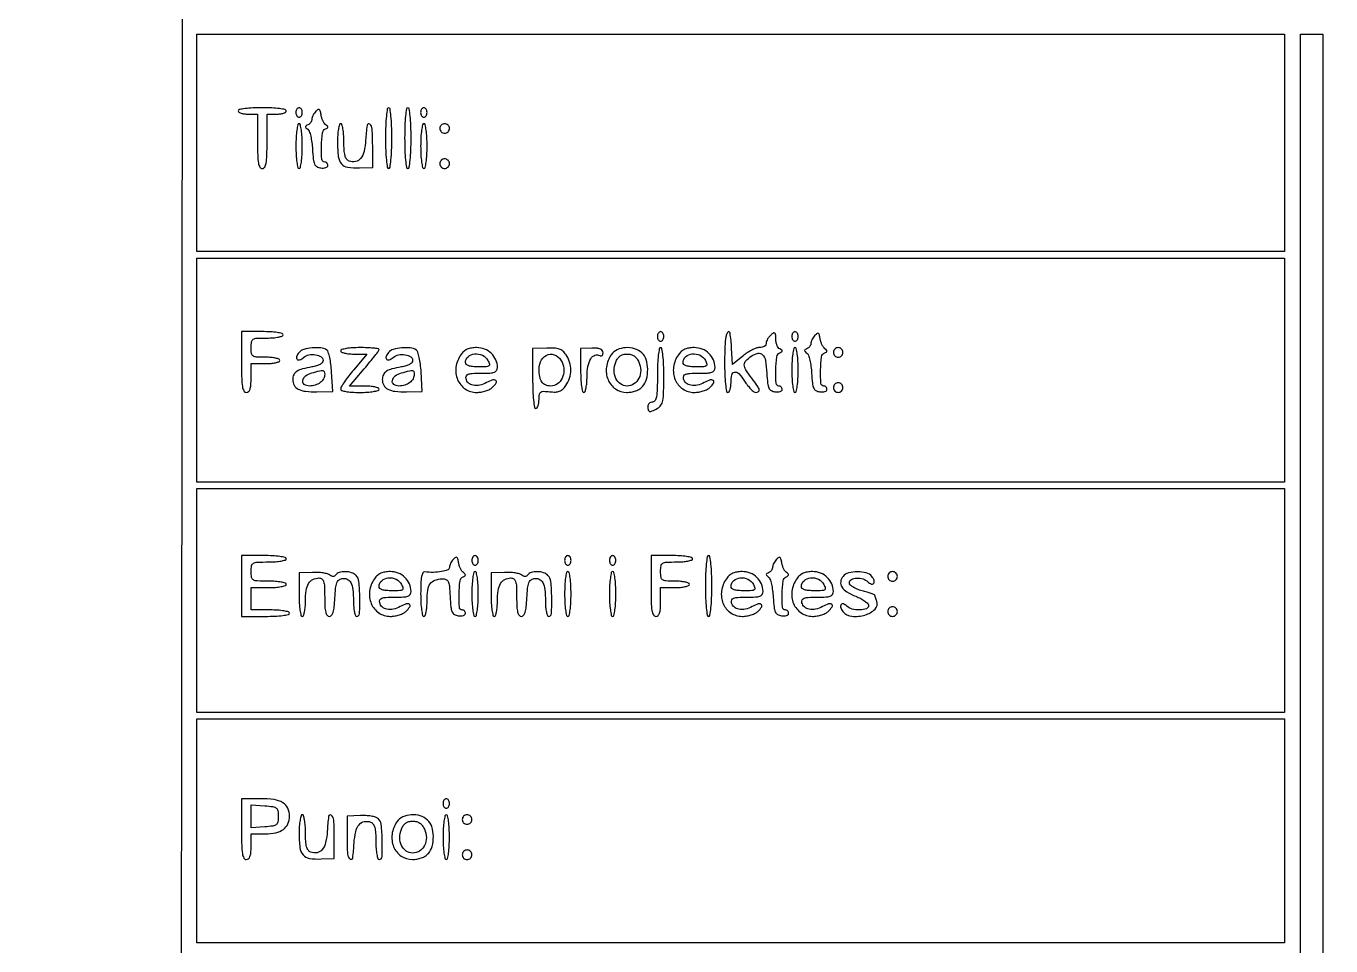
# Model space of a CAD drawing. Extents: x 0 to 836, y 5 to 589.
# Drawn here: x 693.1 to 727.6, y 24.2 to 48.52 of the extents above; entities that cross this region are included whole.
import ezdxf

# ---------------------------------------------------------------- set-up
doc = ezdxf.new("R2010")
doc.units = 0
doc.header["$MEASUREMENT"] = 0

msp = doc.modelspace()

# ---------------------------------------------------------------- linework, layer by layer
for points in [[(201.712326, 537.783562, -0.000001), (217.055896, 537.76491, -0.426088)], [(546.957638, 269.095817, -0.000001), (546.976289, 285.583213, -0.415883)], [(420.497259, 588.710259, 0.000013), (261.145696, 588.714318, 0.000021), (126.989856, 588.708632)], [(718.0002, 320.588723, -0.000011), (717.997333, 194.273324, -0.000202)], [(604.852986, 529.408162, -0.000002), (620.423836, 529.389509, -0.550615)], [(238.738155, 529.614638, -0.000002), (224.300981, 529.63329, -0.415836)], [(308.18842, 529.408162, -0.000002), (322.638019, 529.38951, -0.415836)], [(531.796111, 538.074638, -0.000002), (517.6951, 538.093291, -0.426056)], [(413.368417, 538.074638, -0.000002), (399.676779, 538.093291, -0.415815)], [(693.315638, 481.579418, -0.000002), (693.334294, 494.031443, -0.550517)], [(693.109162, 421.684687, -0.000002), (693.090507, 409.236574, -0.415775)], [(420.462, 4.7376), (836.1018, 4.7376), (836.1018, 4.9491, 0.047675), (836.091092, 5.061147, 0.173074), (836.05527, 5.121825, 0.144586), (835.98451, 5.152374, 0.030103), (835.848, 5.1606), (835.5942, 5.1606), (835.5942, 29.943407, 0.000223), (835.589332, 40.867792, 0.000628), (835.572933, 48.504221, 0.000026), (835.551504, 54.703733, 0.258997), (835.509671, 54.778456, -0.259848), (835.46748, 54.854103), (835.446278, 121.592707, -0.000059), (835.429914, 203.53197, -0.00002), (835.42504, 321.569549)], [(420.2505, 588.3084), (835.2558, 588.3084), (835.2558, 342.125004), (835.2558, 95.941608), (834.226362, 95.917854, 0.005656), (833.744752, 95.901288, 0.018842), (833.42937, 95.874932, 0.021618), (833.219886, 95.840203, 0.266746), (833.161812, 95.78835, 0.435089), (833.190699, 95.735497, 0.036882), (833.361226, 95.705153, 0.021253), (833.660636, 95.687207, 0.004341), (834.19125, 95.6826), (835.2558, 95.6826), (835.2558, 75.251752), (835.2558, 54.820903), (766.24335, 54.799702), (697.2309, 54.7785), (697.209608, 29.96955), (697.188315, 5.1606), (351.216758, 5.1606)], [(718.148241, 147.565102, 0.000075), (718.164575, 211.571705, 0.000026), (718.1694, 303.889409)], [(598.142374, 133.226362, -0.000004), (607.061927, 133.207701, -0.425827)], [(717.979042, 153.570589, -0.000014), (717.95733, 128.915092, -0.566366)]]:
    msp.add_lwpolyline(points, format="xyb")
for points in [[(726.3756, 45.4302), (726.3756, 42.5538), (711.9936, 42.5538), (697.6116, 42.5538), (697.6116, 45.4302), (697.6116, 48.3066), (711.9936, 48.3066), (726.3756, 48.3066)], [(727.3908, 26.7336), (727.3908, 5.1606), (727.0947, 5.1606), (726.7986, 5.1606), (726.7986, 26.7336), (726.7986, 48.3066), (727.0947, 48.3066), (727.3908, 48.3066)], [(726.3756, 39.4236), (726.3756, 36.4626), (711.9936, 36.4626), (697.6116, 36.4626), (697.6116, 39.4236), (697.6116, 42.3846), (711.9936, 42.3846), (726.3756, 42.3846)], [(726.3756, 33.3324), (726.3756, 30.3714), (711.9936, 30.3714), (697.6116, 30.3714), (697.6116, 33.3324), (697.6116, 36.2934), (711.9936, 36.2934), (726.3756, 36.2934)], [(726.3756, 27.2412), (726.3756, 24.2802), (711.9936, 24.2802), (697.6116, 24.2802), (697.6116, 27.2412), (697.6116, 30.2022), (711.9936, 30.2022), (726.3756, 30.2022)]]:
    msp.add_lwpolyline(points, close=True)
for points in [[(698.7114, 46.2762, 0.254951), (698.729129, 46.243691, 0.06271), (698.785954, 46.216451, 0.048861), (698.867973, 46.197756, 0.031626), (698.9652, 46.1916), (699.219, 46.1916), (699.219, 45.4725, 0.00643), (699.223875, 45.093414, 0.037256), (699.243882, 44.8944, 0.088943), (699.282283, 44.789879, 0.266366), (699.3459, 44.7534, 0.266366), (699.409517, 44.789879, 0.088943), (699.447918, 44.8944, 0.037256), (699.467925, 45.093414, 0.00643), (699.4728, 45.4725), (699.4728, 46.1916), (699.7266, 46.1916, 0.031626), (699.823827, 46.197756, 0.048861), (699.905846, 46.216451, 0.06271), (699.962671, 46.243691, 0.254951), (699.9804, 46.2762, 0.354925), (699.952241, 46.310872, 0.018508), (699.800625, 46.33683, 0.02162), (699.597799, 46.354994, 0.011522), (699.3459, 46.3608, 0.011522), (699.094001, 46.354994, 0.02162), (698.891175, 46.33683, 0.018508), (698.739559, 46.310872, 0.354925)], [(700.2342, 46.2339, 0.064853), (700.240519, 46.185386, 0.082425), (700.259051, 46.144277, 0.098894), (700.286537, 46.116777, 0.148195), (700.3188, 46.107, 0.148195), (700.351063, 46.116777, 0.098894), (700.378549, 46.144277, 0.082425), (700.397081, 46.185386, 0.064853), (700.4034, 46.2339, 0.064853), (700.397081, 46.282414, 0.082425), (700.378549, 46.323523, 0.098894), (700.351063, 46.351023, 0.148195), (700.3188, 46.3608, 0.148195), (700.286537, 46.351023, 0.098894), (700.259051, 46.323523, 0.082425), (700.240519, 46.282414, 0.064853)], [(700.76295, 46.264584, 0.042353), (700.72248, 46.216114, 0.036032), (700.688264, 46.158904, 0.037585), (700.664721, 46.101927, 0.079342), (700.6572, 46.05483, -0.091862), (700.649315, 46.012274, -0.065334), (700.626136, 45.969531, -0.063602), (700.591879, 45.933083, -0.076118), (700.55145, 45.908991, 0.045307), (700.503742, 45.884395, 0.244678), (700.489606, 45.859949, 0.216177), (700.500793, 45.832057, 0.036112), (700.546359, 45.794344, -0.157015), (700.587048, 45.739709, -0.023962), (700.625158, 45.60754, -0.024837), (700.655845, 45.441867, -0.019234), (700.673259, 45.259153, 0.011502), (700.694255, 44.995828, 0.078477), (700.727545, 44.870281, 0.160354), (700.787598, 44.803692, 0.094753), (700.88985, 44.768666, 0.045002), (700.962738, 44.764936, 0.070854), (701.024285, 44.776153, 0.099259), (701.065471, 44.799714, 0.216622), (701.0802, 44.832116, 0.092378), (701.073763, 44.866658, 0.096128), (701.055349, 44.89602, 0.099346), (701.027879, 44.915671, 0.106123), (700.9956, 44.9226, -0.394209), (700.9191, 44.994011, -0.023242), (700.911367, 45.340675, -0.02351), (700.936427, 45.692136, -0.273299), (701.01675, 45.797409, 0.048491), (701.062824, 45.821535, 0.233102), (701.077454, 45.846307, 0.216724), (701.067174, 45.87435, 0.042346), (701.025279, 45.910209, -0.088464), (700.985851, 45.950787, -0.03721), (700.947898, 46.017043, -0.035325), (700.91691, 46.095726, -0.038523), (700.898379, 46.175754, 0.021501), (700.878853, 46.275378, 0.190697), (700.853578, 46.31128, 0.303765), (700.818591, 46.310955, 0.047872)], [(702.603, 45.5571, 0.008575), (702.608602, 45.230493, 0.017647), (702.626376, 44.975475, 0.013417), (702.651745, 44.783978, 0.368504), (702.6876, 44.7534, 0.368504), (702.723455, 44.783978, 0.013417), (702.748824, 44.975475, 0.017647), (702.766598, 45.230493, 0.008575), (702.7722, 45.5571, 0.008575), (702.766598, 45.883707, 0.017647), (702.748824, 46.138725, 0.013417), (702.723455, 46.330222, 0.368504), (702.6876, 46.3608, 0.368504), (702.651745, 46.330222, 0.013417), (702.626376, 46.138725, 0.017647), (702.608602, 45.883707, 0.008575)], [(703.1106, 45.5571, 0.008575), (703.116202, 45.230493, 0.017647), (703.133976, 44.975475, 0.013417), (703.159345, 44.783978, 0.368504), (703.1952, 44.7534, 0.368504), (703.231055, 44.783978, 0.013417), (703.256424, 44.975475, 0.017647), (703.274198, 45.230493, 0.008575), (703.2798, 45.5571, 0.008575), (703.274198, 45.883707, 0.017647), (703.256424, 46.138725, 0.013417), (703.231055, 46.330222, 0.368504), (703.1952, 46.3608, 0.368504), (703.159345, 46.330222, 0.013417), (703.133976, 46.138725, 0.017647), (703.116202, 45.883707, 0.008575)], [(703.5336, 46.2339, 0.064853), (703.539919, 46.185386, 0.082425), (703.558451, 46.144277, 0.098894), (703.585937, 46.116777, 0.148195), (703.6182, 46.107, 0.148195), (703.650463, 46.116777, 0.098894), (703.677949, 46.144277, 0.082425), (703.696481, 46.185386, 0.064853), (703.7028, 46.2339, 0.064853), (703.696481, 46.282414, 0.082425), (703.677949, 46.323523, 0.098894), (703.650463, 46.351023, 0.148195), (703.6182, 46.3608, 0.148195), (703.585937, 46.351023, 0.098894), (703.558451, 46.323523, 0.082425), (703.539919, 46.282414, 0.064853)], [(700.2342, 45.3456, 0.01259), (700.240074, 45.112359, 0.022889), (700.258371, 44.9226, 0.020168), (700.2845, 44.780805, 0.350432), (700.3188, 44.7534, 0.350432), (700.3531, 44.780805, 0.020168), (700.379229, 44.9226, 0.022889), (700.397526, 45.112359, 0.01259), (700.4034, 45.3456, 0.01259), (700.397526, 45.578841, 0.022889), (700.379229, 45.7686, 0.020168), (700.3531, 45.910395, 0.350432), (700.3188, 45.9378, 0.350432), (700.2845, 45.910395, 0.020168), (700.258371, 45.7686, 0.022889), (700.240074, 45.578841, 0.01259)], [(701.334, 45.440559, 0.029928), (701.356395, 45.066743, 0.148873), (701.44029, 44.876457, 0.179129), (701.606306, 44.784579, 0.04757), (701.91358, 44.767383), (702.2646, 44.781138), (702.2646, 45.359469, 0.013518), (702.25277, 45.796963, 0.218758), (702.185797, 45.92411, 0.578669), (702.115349, 45.894829, 0.017265), (702.078671, 45.502363, -0.0406), (702.036893, 45.205498, -0.112308), (701.946673, 45.016147, -0.178781), (701.812424, 44.934089, -0.141235), (701.641599, 44.948781, -0.148633), (701.575495, 45.000245, -0.088874), (701.533006, 45.091231, -0.050883), (701.509743, 45.237294, -0.014065), (701.5032, 45.469845, 0.017007), (701.497097, 45.649229, 0.027715), (701.478349, 45.800338, 0.026731), (701.451688, 45.913035, 0.332789), (701.4186, 45.9378, 0.33803), (701.385306, 45.912387, 0.024601), (701.358748, 45.79234, 0.026292), (701.340068, 45.631958, 0.015847)], [(703.5336, 45.3456, 0.01259), (703.539474, 45.112359, 0.022889), (703.557771, 44.9226, 0.020168), (703.5839, 44.780805, 0.350432), (703.6182, 44.7534, 0.350432), (703.6525, 44.780805, 0.020168), (703.678629, 44.9226, 0.022889), (703.696926, 45.112359, 0.01259), (703.7028, 45.3456, 0.01259), (703.696926, 45.578841, 0.022889), (703.678629, 45.7686, 0.020168), (703.6525, 45.910395, 0.350432), (703.6182, 45.9378, 0.350432), (703.5839, 45.910395, 0.020168), (703.557771, 45.7686, 0.022889), (703.539474, 45.578841, 0.01259)], [(704.0412, 45.8109, 0.099038), (704.050888, 45.76247, 0.097945), (704.078477, 45.721277, 0.097945), (704.11967, 45.693688, 0.099038), (704.1681, 45.684, 0.099038), (704.21653, 45.693688, 0.097945), (704.257723, 45.721277, 0.097945), (704.285312, 45.76247, 0.099038), (704.295, 45.8109, 0.099038), (704.285312, 45.85933, 0.097945), (704.257723, 45.900523, 0.097945), (704.21653, 45.928112, 0.099038), (704.1681, 45.9378, 0.099038), (704.11967, 45.928112, 0.097945), (704.078477, 45.900523, 0.097945), (704.050888, 45.85933, 0.099038)], [(704.0412, 44.8803, 0.099038), (704.050888, 44.83187, 0.097945), (704.078477, 44.790677, 0.097945), (704.11967, 44.763088, 0.099038), (704.1681, 44.7534, 0.099038), (704.21653, 44.763088, 0.097945), (704.257723, 44.790677, 0.097945), (704.285312, 44.83187, 0.099038), (704.295, 44.8803, 0.099038), (704.285312, 44.92873, 0.097945), (704.257723, 44.969923, 0.097945), (704.21653, 44.997512, 0.099038), (704.1681, 45.0072, 0.099038), (704.11967, 44.997512, 0.097945), (704.078477, 44.969923, 0.097945), (704.050888, 44.92873, 0.099038)], [(698.796, 39.6351, 0.005528), (698.800733, 39.207005, 0.033635), (698.820489, 38.9865, 0.080293), (698.858488, 38.870613, 0.280451), (698.9229, 38.8314, 0.188641), (698.981866, 38.854468, 0.12648), (699.0216, 38.916, 0.063857), (699.043668, 39.028196, 0.016668), (699.0498, 39.2121), (699.0498, 39.5928), (699.4305, 39.5928, 0.020945), (699.576414, 39.598915, 0.033738), (699.699369, 39.617651, 0.036969), (699.788609, 39.644532, 0.31052), (699.8112, 39.6774, 0.31052), (699.788609, 39.710268, 0.036969), (699.699369, 39.737149, 0.033738), (699.576414, 39.755885, 0.020945), (699.4305, 39.762, -0.012152), (699.192063, 39.767796, -0.135673), (699.102675, 39.79725, -0.212646), (699.060843, 39.863421, -0.036189), (699.0498, 40.0158, -0.0387), (699.06173, 40.169708, -0.222479), (699.1062, 40.23576, -0.126045), (699.202081, 40.264336, -0.009722), (699.4728, 40.2696, 0.01883), (699.63494, 40.275709, 0.03053), (699.771544, 40.294451, 0.031449), (699.872065, 40.321221, 0.322437), (699.8958, 40.3542, 0.345347), (699.869227, 40.388085, 0.022017), (699.737175, 40.414396, 0.024301), (699.560494, 40.432848, 0.013867), (699.3459, 40.4388), (698.796, 40.4388)], [(709.794, 40.3119, 0.064853), (709.800319, 40.263386, 0.082425), (709.818851, 40.222277, 0.098894), (709.846337, 40.194777, 0.148195), (709.8786, 40.185, 0.148195), (709.910863, 40.194777, 0.098894), (709.938349, 40.222277, 0.082425), (709.956881, 40.263386, 0.064853), (709.9632, 40.3119, 0.064853), (709.956881, 40.360414, 0.082425), (709.938349, 40.401523, 0.098894), (709.910863, 40.429023, 0.148195), (709.8786, 40.4388, 0.148195), (709.846337, 40.429023, 0.098894), (709.818851, 40.401523, 0.082425), (709.800319, 40.360414, 0.064853)], [(711.5706, 39.6351, 0.008575), (711.576202, 39.308493, 0.017647), (711.593976, 39.053475, 0.013417), (711.619345, 38.861978, 0.368504), (711.6552, 38.8314, 0.251914), (711.687695, 38.848881, 0.064068), (711.714949, 38.904487, 0.049716), (711.733641, 38.984897, 0.032276), (711.7398, 39.080207, -0.048411), (711.761015, 39.298811, -0.318609), (711.836303, 39.370429, -0.253558), (711.946558, 39.329794, -0.03656), (712.096467, 39.131758, 0.023004), (712.1782, 39.017481, 0.029504), (712.264002, 38.920802, 0.030079), (712.342682, 38.850982, 0.165426), (712.39545, 38.832447, 0.135321), (712.469262, 38.852012, 0.342401), (712.488728, 38.900341, 0.085305), (712.442235, 38.997313, 0.008583), (712.2897, 39.20458, -0.021025), (712.131367, 39.431332, -0.136619), (712.091152, 39.56322, -0.201769), (712.132904, 39.669667, -0.054749), (712.275479, 39.787202, -0.084823), (712.455748, 39.865724, -0.274686), (712.575732, 39.829318, -0.147369), (712.650862, 39.672759, -0.024563), (712.686459, 39.337153, 0.011502), (712.707455, 39.073828, 0.078477), (712.740745, 38.948281, 0.160354), (712.800798, 38.881692, 0.094753), (712.90305, 38.846666, 0.045002), (712.975938, 38.842936, 0.070854), (713.037485, 38.854153, 0.099259), (713.078671, 38.877714, 0.216622), (713.0934, 38.910116, 0.092378), (713.086963, 38.944658, 0.096128), (713.068549, 38.97402, 0.099346), (713.041079, 38.993671, 0.106123), (713.0088, 39.0006, -0.394367), (712.932502, 39.071862, -0.023061), (712.924822, 39.419038, -0.023587), (712.949926, 39.771226, -0.259565), (713.02995, 39.88185, 0.029131), (713.081342, 39.909584, 0.260055), (713.0934, 39.9312, 0.260055), (713.081342, 39.952816, 0.029131), (713.02995, 39.98055, -0.133464), (712.989388, 40.014853, -0.055722), (712.955264, 40.078504, -0.049742), (712.932032, 40.158876, -0.045528), (712.9242, 40.244709, 0.016293), (712.920386, 40.361723, 0.201082), (712.900925, 40.400803, 0.326457), (712.866285, 40.403607, 0.035618), (712.7973, 40.3542, 0.048188), (712.748744, 40.305291, 0.041499), (712.707677, 40.245585, 0.04354), (712.679518, 40.184597, 0.086594), (712.6704, 40.132341, -0.150837), (712.65668, 40.087896, -0.098473), (712.618072, 40.050034, -0.081515), (712.560371, 40.024496, -0.063585), (712.492263, 40.0158, 0.087226), (712.405616, 40.000568, 0.029984), (712.288312, 39.949867, 0.028731), (712.163045, 39.877248, 0.029521), (712.048113, 39.791347), (711.7821, 39.566894), (711.756529, 40.002847, 0.023469), (711.713572, 40.408437, 0.729511), (711.646931, 40.419044, 0.104984), (711.5842, 40.182192, 0.012427)], [(713.3472, 40.3119, 0.064853), (713.353519, 40.263386, 0.082425), (713.372051, 40.222277, 0.098894), (713.399537, 40.194777, 0.148195), (713.4318, 40.185, 0.148195), (713.464063, 40.194777, 0.098894), (713.491549, 40.222277, 0.082425), (713.510081, 40.263386, 0.064853), (713.5164, 40.3119, 0.064853), (713.510081, 40.360414, 0.082425), (713.491549, 40.401523, 0.098894), (713.464063, 40.429023, 0.148195), (713.4318, 40.4388, 0.148195), (713.399537, 40.429023, 0.098894), (713.372051, 40.401523, 0.082425), (713.353519, 40.360414, 0.064853)], [(713.96055, 40.342584, 0.042353), (713.92008, 40.294114, 0.036032), (713.885864, 40.236904, 0.037585), (713.862321, 40.179927, 0.079342), (713.8548, 40.13283, -0.091862), (713.846915, 40.090274, -0.065334), (713.823736, 40.047531, -0.063602), (713.789479, 40.011083, -0.076118), (713.74905, 39.986991, 0.045307), (713.701342, 39.962395, 0.244678), (713.687206, 39.937949, 0.216177), (713.698393, 39.910057, 0.036112), (713.743959, 39.872344, -0.157015), (713.784648, 39.817709, -0.023962), (713.822758, 39.68554, -0.024837), (713.853445, 39.519867, -0.019234), (713.870859, 39.337153, 0.011502), (713.891855, 39.073828, 0.078477), (713.925145, 38.948281, 0.160354), (713.985198, 38.881692, 0.094753), (714.08745, 38.846666, 0.045002), (714.160338, 38.842936, 0.070854), (714.221885, 38.854153, 0.099259), (714.263071, 38.877714, 0.216622), (714.2778, 38.910116, 0.092378), (714.271363, 38.944658, 0.096128), (714.252949, 38.97402, 0.099346), (714.225479, 38.993671, 0.106123), (714.1932, 39.0006, -0.394209), (714.1167, 39.072011, -0.023242), (714.108967, 39.418675, -0.02351), (714.134027, 39.770136, -0.273299), (714.21435, 39.875409, 0.048491), (714.260424, 39.899535, 0.233102), (714.275054, 39.924307, 0.216724), (714.264774, 39.95235, 0.042346), (714.222879, 39.988209, -0.088464), (714.183451, 40.028787, -0.03721), (714.145498, 40.095043, -0.035325), (714.11451, 40.173726, -0.038523), (714.095979, 40.253754, 0.021501), (714.076453, 40.353378, 0.190697), (714.051178, 40.38928, 0.303765), (714.016191, 40.388955, 0.047872)], [(700.317103, 39.886856, 0.073801), (700.252464, 39.780327, 0.295609), (700.265247, 39.708777, 0.310916), (700.334152, 39.693638, 0.076679), (700.438999, 39.756439, -0.123989), (700.580433, 39.824064, -0.087484), (700.757344, 39.828445, -0.104945), (700.900792, 39.774634, -0.256084), (700.9533, 39.678835, -0.178457), (700.932864, 39.623401, -0.084495), (700.873559, 39.573872, -0.060197), (700.779271, 39.53323, -0.031409), (700.654327, 39.504773, 0.022558), (700.404817, 39.452571, 0.081972), (700.25707, 39.387488, 0.134958), (700.178129, 39.298203, 0.114419), (700.1496, 39.175166, 0.1289), (700.189691, 39.022239, 0.147567), (700.298377, 38.917898, 0.093123), (700.491166, 38.861148, 0.030732), (700.787478, 38.84955), (701.2071, 38.858919), (701.177478, 39.37391, 0.016853), (701.159034, 39.575685, 0.022897), (701.127983, 39.755879, 0.020836), (701.090184, 39.899064, 0.177447), (701.050578, 39.951055, 0.115494), (700.890434, 40.007449, 0.04902), (700.661472, 40.009889, 0.048891), (700.442131, 39.96884, 0.149949)], [(701.4186, 39.9312, 0.298838), (701.440109, 39.898427, 0.042429), (701.520319, 39.871451, 0.036871), (701.632168, 39.852722, 0.023054), (701.764878, 39.8466), (702.111156, 39.8466), (701.764878, 39.433009, 0.010378), (701.63224, 39.267737, 0.014216), (701.520319, 39.113295, 0.010923), (701.434584, 38.981525, 0.139642), (701.4186, 38.925409, 0.316507), (701.446717, 38.885441, 0.040407), (701.553949, 38.856467, 0.031852), (701.713348, 38.837336, 0.013942), (701.9262, 38.8314, 0.015416), (702.12216, 38.837443, 0.025878), (702.28575, 38.856075, 0.024068), (702.408147, 38.882582, 0.339565), (702.4338, 38.916, 0.31364), (702.410914, 38.948896, 0.035517), (702.318951, 38.975749, 0.0329), (702.19268, 38.994487, 0.020389), (702.042823, 39.0006), (701.651847, 39.0006), (702.042823, 39.458243, 0.005032), (702.192659, 39.637244, 0.007635), (702.318951, 39.796128, 0.003479), (702.422877, 39.933014, 0.161999), (702.4338, 39.965843, 0.375427), (702.416394, 39.985758, 0.009029), (702.284692, 40.001125, 0.015294), (702.120822, 40.012206, 0.009233), (701.9262, 40.0158, 0.015416), (701.73024, 40.009757, 0.025878), (701.56665, 39.991125, 0.024068), (701.444253, 39.964618, 0.339565)], [(702.685903, 39.886856, 0.073801), (702.621264, 39.780327, 0.295609), (702.634047, 39.708777, 0.310916), (702.702952, 39.693638, 0.076679), (702.807799, 39.756439, -0.123989), (702.949233, 39.824064, -0.087484), (703.126144, 39.828445, -0.104945), (703.269592, 39.774634, -0.256084), (703.3221, 39.678835, -0.178457), (703.301664, 39.623401, -0.084495), (703.242359, 39.573872, -0.060197), (703.148071, 39.53323, -0.031409), (703.023127, 39.504773, 0.022558), (702.773617, 39.452571, 0.081972), (702.62587, 39.387488, 0.134958), (702.546929, 39.298203, 0.114419), (702.5184, 39.175166, 0.1289), (702.558491, 39.022239, 0.147567), (702.667177, 38.917898, 0.093123), (702.859966, 38.861148, 0.030732), (703.156278, 38.84955), (703.5759, 38.858919), (703.546278, 39.37391, 0.016853), (703.527834, 39.575685, 0.022897), (703.496783, 39.755879, 0.020836), (703.458984, 39.899064, 0.177447), (703.419378, 39.951055, 0.115494), (703.259234, 40.007449, 0.04902), (703.030272, 40.009889, 0.048891), (702.810931, 39.96884, 0.149949)], [(704.595897, 39.827776, 0.118968), (704.467784, 39.50153, 0.134221), (704.511158, 39.16842, 0.14628), (704.712116, 38.923354, 0.149465), (705.012854, 38.8314, 0.04227), (705.132121, 38.841501, 0.036193), (705.254555, 38.871635, 0.037796), (705.362244, 38.915807, 0.080322), (705.435086, 38.968371, 0.051499), (705.529533, 39.084573, 0.389146), (705.519045, 39.148485, 0.257849), (705.438027, 39.16166, 0.036994), (705.278892, 39.091083, -0.06738), (705.095054, 39.022548, -0.10166), (704.924727, 39.019199, -0.133783), (704.79843, 39.080045, -0.167955), (704.733918, 39.191922, -0.148575), (704.741748, 39.266403, -0.20777), (704.78959, 39.311998, -0.077439), (704.899813, 39.334006, -0.010626), (705.134797, 39.339, 0.01215), (705.364823, 39.34459, 0.072225), (705.482484, 39.36756, 0.16555), (705.541581, 39.413913, 0.1454), (705.564, 39.489376, 0.103078), (705.522042, 39.690741, 0.099412), (705.402892, 39.86157, 0.097289), (705.22452, 39.975806, 0.094191), (705.0141, 40.0158, 0.040257), (704.876519, 40.004705, 0.065489), (704.764441, 39.971048, 0.072266), (704.672661, 39.912634, 0.062255)], [(705.3102, 39.6774, -0.048527), (705.350618, 39.580295, -0.329941), (705.334323, 39.534223, -0.139944), (705.266399, 39.512061, -0.009325), (705.059377, 39.5082, -0.021601), (704.908256, 39.514732, -0.058251), (704.803158, 39.536339, -0.098883), (704.740419, 39.57195, -0.217698), (704.718, 39.621, -0.214764), (704.787493, 39.775326, -0.158723), (704.96147, 39.850894, -0.136523), (705.167298, 39.814201, -0.159229)], [(706.4946, 39.198383, 0.008758), (706.500215, 38.877836, 0.017916), (706.518015, 38.627046, 0.013753), (706.543427, 38.438811, 0.36761), (706.5792, 38.4084, 0.244277), (706.611662, 38.425266, 0.067438), (706.638949, 38.477964, 0.051887), (706.657634, 38.554505, 0.033951), (706.6638, 38.645212, -0.032148), (706.672644, 38.782617, -0.208799), (706.707485, 38.840711, -0.166277), (706.779088, 38.862027, -0.019007), (706.949473, 38.848674, 0.034026), (707.098885, 38.841468, 0.087064), (707.204815, 38.862228, 0.097772), (707.289989, 38.915881, 0.050724), (707.372473, 39.011386, 0.075117), (707.469648, 39.207, 0.076306), (707.504002, 39.421526, 0.076844), (707.472386, 39.635171, 0.077834), (707.37776, 39.828265, 0.062865), (707.292794, 39.921961, 0.094751), (707.197393, 39.976548, 0.070409), (707.068287, 40.001403, 0.021857), (706.87016, 40.002572), (706.4946, 39.988367)], [(707.271393, 39.6351, -0.102905), (707.320788, 39.416715, -0.115464), (707.275404, 39.206429, -0.130839), (707.148239, 39.056271, -0.153162), (706.970765, 39.0006, -0.103388), (706.833498, 39.02929, -0.142326), (706.737237, 39.109524, -0.106458), (706.681313, 39.249099, -0.042268), (706.6638, 39.455899, -0.137047), (706.730726, 39.695486, -0.186933), (706.906648, 39.831009, -0.204625), (707.115221, 39.806521, -0.156949)], [(707.7636, 39.409892, 0.012978), (707.769498, 39.182695, 0.02333), (707.787843, 38.997173, 0.020746), (707.81403, 38.858544, 0.348853), (707.8482, 38.8314, 0.319735), (707.881152, 38.854871, 0.032693), (707.907949, 38.952613, 0.03126), (707.92669, 39.085874, 0.019308), (707.9328, 39.244041, -0.043929), (707.957108, 39.520187, -0.090522), (708.032462, 39.722742, -0.163868), (708.142512, 39.817188, -0.238887), (708.267494, 39.80659, 0.127645), (708.301057, 39.796221, 0.189245), (708.32986, 39.806033, 0.146872), (708.349277, 39.835881, 0.071393), (708.3558, 39.881331, 0.154955), (708.337272, 39.939681, 0.14503), (708.288043, 39.978509, 0.080855), (708.199525, 39.998155, 0.02366), (708.0597, 39.999516), (707.7636, 39.988385)], [(708.572097, 39.827776, 0.119249), (708.444824, 39.503143, 0.1324), (708.487395, 39.16976, 0.145033), (708.685624, 38.923791, 0.152262), (708.981985, 38.8314, 0.045403), (709.102575, 38.842373, 0.043237), (709.221274, 38.874957, 0.045735), (709.324946, 38.924492, 0.074661), (709.400188, 38.986111, 0.119667), (709.504975, 39.179131, 0.06903), (709.537143, 39.442976, 0.069991), (709.496503, 39.700913, 0.135624), (709.385489, 39.875788, 0.110056), (709.191608, 39.985855, 0.089252), (708.95364, 40.014325, 0.092816), (708.728874, 39.958353, 0.133439)], [(709.301793, 39.6351, -0.102289), (709.352131, 39.413801, -0.119694), (709.305559, 39.204027, -0.134371), (709.174349, 39.055585, -0.145972), (708.99002, 39.0006, -0.152935), (708.818378, 39.054358, -0.132643), (708.696455, 39.199106, -0.111972), (708.651283, 39.407712, -0.08862), (708.6942, 39.6351, -0.054906), (708.743517, 39.731465, -0.092103), (708.806406, 39.796788, -0.09468), (708.887236, 39.834045, -0.06085), (708.99002, 39.8466, -0.063752), (709.091885, 39.833559, -0.085559), (709.17651, 39.795222, -0.082383), (709.245666, 39.729431, -0.054658)], [(709.794, 39.2967, -0.00643), (709.789125, 38.917614, -0.037256), (709.769118, 38.7186, -0.088943), (709.730717, 38.614079, -0.266366), (709.6671, 38.5776, 0.099038), (709.61867, 38.567912, 0.097945), (709.577477, 38.540323, 0.097945), (709.549888, 38.49913, 0.099038), (709.5402, 38.4507, 0.065247), (709.551643, 38.363383, 0.298334), (709.587926, 38.330891, 0.145547), (709.65615, 38.340408, 0.015936), (709.799562, 38.411377, 0.128928), (709.886251, 38.491787, 0.094139), (709.935044, 38.614379, 0.041677), (709.957924, 38.825877, 0.006113), (709.9632, 39.257377, 0.009209), (709.957553, 39.563983, 0.018566), (709.939691, 39.805044, 0.014571), (709.914178, 39.98579, 0.365433), (709.8786, 40.0158, 0.362465), (709.843284, 39.986326, 0.015687), (709.817638, 39.814875, 0.019442), (709.799692, 39.58594, 0.009838)], [(710.348697, 39.827776, 0.118968), (710.220584, 39.50153, 0.134221), (710.263958, 39.16842, 0.14628), (710.464916, 38.923354, 0.149465), (710.765654, 38.8314, 0.04227), (710.884921, 38.841501, 0.036193), (711.007355, 38.871635, 0.037796), (711.115044, 38.915807, 0.080322), (711.187886, 38.968371, 0.051499), (711.282333, 39.084573, 0.389146), (711.271845, 39.148485, 0.257849), (711.190827, 39.16166, 0.036994), (711.031692, 39.091083, -0.06738), (710.847854, 39.022548, -0.10166), (710.677527, 39.019199, -0.133783), (710.55123, 39.080045, -0.167955), (710.486718, 39.191922, -0.148575), (710.494548, 39.266403, -0.20777), (710.54239, 39.311998, -0.077439), (710.652613, 39.334006, -0.010626), (710.887597, 39.339, 0.01215), (711.117623, 39.34459, 0.072225), (711.235284, 39.36756, 0.16555), (711.294381, 39.413913, 0.1454), (711.3168, 39.489376, 0.103078), (711.274842, 39.690741, 0.099412), (711.155692, 39.86157, 0.097289), (710.97732, 39.975806, 0.094191), (710.7669, 40.0158, 0.040257), (710.629319, 40.004705, 0.065489), (710.517241, 39.971048, 0.072266), (710.425461, 39.912634, 0.062255)], [(711.063, 39.6774, -0.048527), (711.103418, 39.580295, -0.329941), (711.087123, 39.534223, -0.139944), (711.019199, 39.512061, -0.009325), (710.812177, 39.5082, -0.021601), (710.661056, 39.514732, -0.058251), (710.555958, 39.536339, -0.098883), (710.493219, 39.57195, -0.217698), (710.4708, 39.621, -0.214764), (710.540293, 39.775326, -0.158723), (710.71427, 39.850894, -0.136523), (710.920098, 39.814201, -0.159229)], [(713.3472, 39.4236, 0.01259), (713.353074, 39.190359, 0.022889), (713.371371, 39.0006, 0.020168), (713.3975, 38.858805, 0.350432), (713.4318, 38.8314, 0.350432), (713.4661, 38.858805, 0.020168), (713.492229, 39.0006, 0.022889), (713.510526, 39.190359, 0.01259), (713.5164, 39.4236, 0.01259), (713.510526, 39.656841, 0.022889), (713.492229, 39.8466, 0.020168), (713.4661, 39.988395, 0.350432), (713.4318, 40.0158, 0.350432), (713.3975, 39.988395, 0.020168), (713.371371, 39.8466, 0.022889), (713.353074, 39.656841, 0.01259)], [(714.447, 39.8889, 0.099038), (714.456688, 39.84047, 0.097945), (714.484277, 39.799277, 0.097945), (714.52547, 39.771688, 0.099038), (714.5739, 39.762, 0.099038), (714.62233, 39.771688, 0.097945), (714.663523, 39.799277, 0.097945), (714.691112, 39.84047, 0.099038), (714.7008, 39.8889, 0.099038), (714.691112, 39.93733, 0.097945), (714.663523, 39.978523, 0.097945), (714.62233, 40.006112, 0.099038), (714.5739, 40.0158, 0.099038), (714.52547, 40.006112, 0.097945), (714.484277, 39.978523, 0.097945), (714.456688, 39.93733, 0.099038)], [(700.9956, 39.31362, -0.129079), (700.964383, 39.194714, -0.09981), (700.876474, 39.09294, -0.088619), (700.745435, 39.024283, -0.076611), (700.591777, 39.0006, -0.154423), (700.456951, 39.043258, -0.29442), (700.415905, 39.144467, -0.187112), (700.491908, 39.266418, -0.093306), (700.657644, 39.348008, -0.006661), (700.86533, 39.402826, -0.086753), (700.944675, 39.408523, -0.274533), (700.982053, 39.380852, -0.099745)], [(703.3644, 39.31362, -0.129079), (703.333183, 39.194714, -0.09981), (703.245274, 39.09294, -0.088619), (703.114235, 39.024283, -0.076611), (702.960577, 39.0006, -0.154423), (702.825751, 39.043258, -0.29442), (702.784705, 39.144467, -0.187112), (702.860708, 39.266418, -0.093306), (703.026444, 39.348008, -0.006661), (703.23413, 39.402826, -0.086753), (703.313475, 39.408523, -0.274533), (703.350853, 39.380852, -0.099745)], [(714.447, 38.9583, 0.099038), (714.456688, 38.90987, 0.097945), (714.484277, 38.868677, 0.097945), (714.52547, 38.841088, 0.099038), (714.5739, 38.8314, 0.099038), (714.62233, 38.841088, 0.097945), (714.663523, 38.868677, 0.097945), (714.691112, 38.90987, 0.099038), (714.7008, 38.9583, 0.099038), (714.691112, 39.00673, 0.097945), (714.663523, 39.047923, 0.097945), (714.62233, 39.075512, 0.099038), (714.5739, 39.0852, 0.099038), (714.52547, 39.075512, 0.097945), (714.484277, 39.047923, 0.097945), (714.456688, 39.00673, 0.099038)], [(698.796, 33.7131), (698.796, 32.9094), (699.4305, 32.9094, 0.011522), (699.682399, 32.915206, 0.02162), (699.885225, 32.93337, 0.018508), (700.036841, 32.959328, 0.354925), (700.065, 32.994, 0.339565), (700.039347, 33.027418, 0.024068), (699.91695, 33.053925, 0.025878), (699.75336, 33.072557, 0.015416), (699.5574, 33.0786), (699.0498, 33.0786), (699.0498, 33.3747), (699.0498, 33.6708), (699.5151, 33.6708, 0.017105), (699.693466, 33.676904, 0.027868), (699.843718, 33.695651, 0.026982), (699.955691, 33.722319, 0.332234), (699.9804, 33.7554, 0.332234), (699.955691, 33.788481, 0.026982), (699.843718, 33.815149, 0.027868), (699.693466, 33.833896, 0.017105), (699.5151, 33.84, -0.008002), (699.212021, 33.844851, -0.11737), (699.109725, 33.872686, -0.230406), (699.062665, 33.938809, -0.041432), (699.0498, 34.0938, -0.041432), (699.062665, 34.248791, -0.230406), (699.109725, 34.314914, -0.11737), (699.212021, 34.342749, -0.008002), (699.5151, 34.3476, 0.017105), (699.693466, 34.353704, 0.027868), (699.843718, 34.372451, 0.026982), (699.955691, 34.399119, 0.332234), (699.9804, 34.4322, 0.350432), (699.952995, 34.4665, 0.020168), (699.8112, 34.492629, 0.022889), (699.621441, 34.510926, 0.01259), (699.3882, 34.5168), (698.796, 34.5168)], [(704.8872, 34.3899, 0.064853), (704.893519, 34.341386, 0.082425), (704.912051, 34.300277, 0.098894), (704.939537, 34.272777, 0.148195), (704.9718, 34.263, 0.148195), (705.004063, 34.272777, 0.098894), (705.031549, 34.300277, 0.082425), (705.050081, 34.341386, 0.064853), (705.0564, 34.3899, 0.064853), (705.050081, 34.438414, 0.082425), (705.031549, 34.479523, 0.098894), (705.004063, 34.507023, 0.148195), (704.9718, 34.5168, 0.148195), (704.939537, 34.507023, 0.098894), (704.912051, 34.479523, 0.082425), (704.893519, 34.438414, 0.064853)], [(707.3406, 34.3899, 0.064853), (707.346919, 34.341386, 0.082425), (707.365451, 34.300277, 0.098894), (707.392937, 34.272777, 0.148195), (707.4252, 34.263, 0.148195), (707.457463, 34.272777, 0.098894), (707.484949, 34.300277, 0.082425), (707.503481, 34.341386, 0.064853), (707.5098, 34.3899, 0.064853), (707.503481, 34.438414, 0.082425), (707.484949, 34.479523, 0.098894), (707.457463, 34.507023, 0.148195), (707.4252, 34.5168, 0.148195), (707.392937, 34.507023, 0.098894), (707.365451, 34.479523, 0.082425), (707.346919, 34.438414, 0.064853)], [(708.525, 34.3899, 0.064853), (708.531319, 34.341386, 0.082425), (708.549851, 34.300277, 0.098894), (708.577337, 34.272777, 0.148195), (708.6096, 34.263, 0.148195), (708.641863, 34.272777, 0.098894), (708.669349, 34.300277, 0.082425), (708.687881, 34.341386, 0.064853), (708.6942, 34.3899, 0.064853), (708.687881, 34.438414, 0.082425), (708.669349, 34.479523, 0.098894), (708.641863, 34.507023, 0.148195), (708.6096, 34.5168, 0.148195), (708.577337, 34.507023, 0.098894), (708.549851, 34.479523, 0.082425), (708.531319, 34.438414, 0.064853)], [(709.6248, 33.7131, 0.005528), (709.629533, 33.285005, 0.033635), (709.649289, 33.0645, 0.080293), (709.687288, 32.948613, 0.280451), (709.7517, 32.9094, 0.188641), (709.810666, 32.932468, 0.12648), (709.8504, 32.994, 0.063857), (709.872468, 33.106196, 0.016668), (709.8786, 33.2901), (709.8786, 33.6708), (710.2593, 33.6708, 0.020945), (710.405214, 33.676915, 0.033738), (710.528169, 33.695651, 0.036969), (710.617409, 33.722532, 0.31052), (710.64, 33.7554, 0.31052), (710.617409, 33.788268, 0.036969), (710.528169, 33.815149, 0.033738), (710.405214, 33.833885, 0.020945), (710.2593, 33.84, -0.012152), (710.020863, 33.845796, -0.135673), (709.931475, 33.87525, -0.212646), (709.889643, 33.941421, -0.036189), (709.8786, 34.0938, -0.0387), (709.89053, 34.247708, -0.222479), (709.935, 34.31376, -0.126045), (710.030881, 34.342336, -0.009722), (710.3016, 34.3476, 0.01883), (710.46374, 34.353709, 0.03053), (710.600344, 34.372451, 0.031449), (710.700865, 34.399221, 0.322437), (710.7246, 34.4322, 0.345347), (710.698027, 34.466085, 0.022017), (710.565975, 34.492396, 0.024301), (710.389294, 34.510848, 0.013867), (710.1747, 34.5168), (709.6248, 34.5168)], [(711.063, 33.7131, 0.008575), (711.068602, 33.386493, 0.017647), (711.086376, 33.131475, 0.013417), (711.111745, 32.939978, 0.368504), (711.1476, 32.9094, 0.368504), (711.183455, 32.939978, 0.013417), (711.208824, 33.131475, 0.017647), (711.226598, 33.386493, 0.008575), (711.2322, 33.7131, 0.008575), (711.226598, 34.039707, 0.017647), (711.208824, 34.294725, 0.013417), (711.183455, 34.486222, 0.368504), (711.1476, 34.5168, 0.368504), (711.111745, 34.486222, 0.013417), (711.086376, 34.294725, 0.017647), (711.068602, 34.039707, 0.008575)], [(704.40075, 34.420584, 0.044949), (704.360278, 34.371597, 0.036731), (704.326064, 34.312833, 0.038091), (704.30257, 34.253611, 0.075524), (704.295, 34.20378, -0.311403), (704.249707, 34.138108, -0.046962), (704.087107, 34.093212, -0.042004), (703.871203, 34.073382, -0.034204), (703.63935, 34.087485, 0.325057), (703.590264, 34.060705, 0.065872), (703.558016, 33.960461, 0.035464), (703.53891, 33.785528, 0.009473), (703.5336, 33.505309, 0.012489), (703.539468, 33.270432, 0.022772), (703.557753, 33.079527, 0.020015), (703.583866, 32.936874, 0.350848), (703.6182, 32.9094, 0.319735), (703.651152, 32.932871, 0.032693), (703.677949, 33.030613, 0.03126), (703.69669, 33.163874, 0.019308), (703.7028, 33.322041, -0.033482), (703.721594, 33.602392, -0.116945), (703.786145, 33.770457, -0.155949), (703.906866, 33.864508, -0.075646), (704.100594, 33.904069, -0.099829), (704.202641, 33.888797, -0.203116), (704.260983, 33.834627, -0.083377), (704.292071, 33.715515, -0.009143), (704.312094, 33.432587, 0.01068), (704.332448, 33.15702, 0.076717), (704.365113, 33.028136, 0.162092), (704.42495, 32.960288, 0.096696), (704.52765, 32.924666, 0.045002), (704.600538, 32.920936, 0.070854), (704.662085, 32.932153, 0.099259), (704.703271, 32.955714, 0.216622), (704.718, 32.988116, 0.092378), (704.711563, 33.022658, 0.096128), (704.693149, 33.05202, 0.099346), (704.665679, 33.071671, 0.106123), (704.6334, 33.0786, -0.394209), (704.5569, 33.150011, -0.023242), (704.549167, 33.496675, -0.02351), (704.574227, 33.848136, -0.273299), (704.65455, 33.953409, 0.048491), (704.700624, 33.977535, 0.233102), (704.715254, 34.002307, 0.216724), (704.704974, 34.03035, 0.042346), (704.663079, 34.066209, -0.088464), (704.623651, 34.106787, -0.03721), (704.585698, 34.173043, -0.035325), (704.55471, 34.251726, -0.038523), (704.536179, 34.331754, 0.021501), (704.516653, 34.431378, 0.190697), (704.491378, 34.46728, 0.303765), (704.456391, 34.466955, 0.047872)], [(712.94535, 34.420584, 0.042353), (712.90488, 34.372114, 0.036032), (712.870664, 34.314904, 0.037585), (712.847121, 34.257927, 0.079342), (712.8396, 34.21083, -0.091862), (712.831715, 34.168274, -0.065334), (712.808536, 34.125531, -0.063602), (712.774279, 34.089083, -0.076118), (712.73385, 34.064991, 0.045307), (712.686142, 34.040395, 0.244678), (712.672006, 34.015949, 0.216177), (712.683193, 33.988057, 0.036112), (712.728759, 33.950344, -0.157015), (712.769448, 33.895709, -0.023962), (712.807558, 33.76354, -0.024837), (712.838245, 33.597867, -0.019234), (712.855659, 33.415153, 0.011502), (712.876655, 33.151828, 0.078477), (712.909945, 33.026281, 0.160354), (712.969998, 32.959692, 0.094753), (713.07225, 32.924666, 0.045002), (713.145138, 32.920936, 0.070854), (713.206685, 32.932153, 0.099259), (713.247871, 32.955714, 0.216622), (713.2626, 32.988116, 0.092378), (713.256163, 33.022658, 0.096128), (713.237749, 33.05202, 0.099346), (713.210279, 33.071671, 0.106123), (713.178, 33.0786, -0.394209), (713.1015, 33.150011, -0.023242), (713.093767, 33.496675, -0.02351), (713.118827, 33.848136, -0.273299), (713.19915, 33.953409, 0.048491), (713.245224, 33.977535, 0.233102), (713.259854, 34.002307, 0.216724), (713.249574, 34.03035, 0.042346), (713.207679, 34.066209, -0.088464), (713.168251, 34.106787, -0.03721), (713.130298, 34.173043, -0.035325), (713.09931, 34.251726, -0.038523), (713.080779, 34.331754, 0.021501), (713.061253, 34.431378, 0.190697), (713.035978, 34.46728, 0.303765), (713.000991, 34.466955, 0.047872)], [(700.3188, 33.483623, 0.013104), (700.324706, 33.258308, 0.02347), (700.343066, 33.074106, 0.02093), (700.369271, 32.936461, 0.348349), (700.4034, 32.9094, 0.317955), (700.436335, 32.932699, 0.033516), (700.463149, 33.028686, 0.031739), (700.481889, 33.15983, 0.019623), (700.488, 33.31548, -0.03483), (700.507551, 33.595802, -0.09751), (700.571754, 33.781022, -0.144132), (700.683286, 33.886272, -0.118079), (700.84332, 33.9246, -0.159002), (700.921248, 33.899176, -0.163589), (700.968105, 33.83295, -0.063809), (700.990465, 33.697846, -0.009142), (700.9956, 33.417, 0.01093), (701.001113, 33.164846, 0.048392), (701.021862, 33.018061, 0.103962), (701.059814, 32.938341, 0.233959), (701.118278, 32.9094, 0.229936), (701.176862, 32.937845, 0.09298), (701.219066, 33.018648, 0.048099), (701.248155, 33.162303, 0.012867), (701.266328, 33.395028, -0.012026), (701.285982, 33.65229, -0.060832), (701.317594, 33.792463, -0.123468), (701.369822, 33.870633, -0.137831), (701.450763, 33.910952, -0.152064), (701.58846, 33.895241, -0.172934), (701.684498, 33.804345, -0.092039), (701.739326, 33.618481, -0.025022), (701.755705, 33.31125, 0.01983), (701.762313, 33.157223, 0.032023), (701.781471, 33.027443, 0.033983), (701.8086, 32.932571, 0.316015), (701.8416, 32.9094, 0.400588), (701.917527, 32.981859, 0.015593), (701.924111, 33.404996, 0.018958), (701.901411, 33.828624, 0.17525), (701.82468, 33.99228, 0.122946), (701.705862, 34.063622, 0.068143), (701.537894, 34.090728, 0.071301), (701.378962, 34.071815, 0.191392), (701.289161, 34.005092, -0.095089), (701.258565, 33.971798, -0.154669), (701.222566, 33.959423, -0.126256), (701.180539, 33.96913, -0.053689), (701.132031, 34.00129, 0.109289), (701.06991, 34.033238, 0.026005), (700.955361, 34.057091, 0.025521), (700.817848, 34.071204, 0.022778), (700.674263, 34.072021), (700.3188, 34.057846)], [(702.311697, 33.905776, 0.118968), (702.183584, 33.57953, 0.134221), (702.226958, 33.24642, 0.14628), (702.427916, 33.001354, 0.149465), (702.728654, 32.9094, 0.04227), (702.847921, 32.919501, 0.036193), (702.970355, 32.949635, 0.037796), (703.078044, 32.993807, 0.080322), (703.150886, 33.046371, 0.051499), (703.245333, 33.162573, 0.389146), (703.234845, 33.226485, 0.257849), (703.153827, 33.23966, 0.036994), (702.994692, 33.169083, -0.06738), (702.810854, 33.100548, -0.10166), (702.640527, 33.097199, -0.133783), (702.51423, 33.158045, -0.167955), (702.449718, 33.269922, -0.148575), (702.457548, 33.344403, -0.20777), (702.50539, 33.389998, -0.077439), (702.615613, 33.412006, -0.010626), (702.850597, 33.417, 0.01215), (703.080623, 33.42259, 0.072225), (703.198284, 33.44556, 0.16555), (703.257381, 33.491913, 0.1454), (703.2798, 33.567376, 0.103078), (703.237842, 33.768741, 0.099412), (703.118692, 33.93957, 0.097289), (702.94032, 34.053806, 0.094191), (702.7299, 34.0938, 0.040257), (702.592319, 34.082705, 0.065489), (702.480241, 34.049048, 0.072266), (702.388461, 33.990634, 0.062255)], [(703.026, 33.7554, -0.048527), (703.066418, 33.658295, -0.329941), (703.050123, 33.612223, -0.139944), (702.982199, 33.590061, -0.009325), (702.775177, 33.5862, -0.021601), (702.624056, 33.592732, -0.058251), (702.518958, 33.614339, -0.098883), (702.456219, 33.64995, -0.217698), (702.4338, 33.699, -0.214764), (702.503293, 33.853326, -0.158723), (702.67727, 33.928894, -0.136523), (702.883098, 33.892201, -0.159229)], [(704.8872, 33.5016, 0.01259), (704.893074, 33.268359, 0.022889), (704.911371, 33.0786, 0.020168), (704.9375, 32.936805, 0.350432), (704.9718, 32.9094, 0.350432), (705.0061, 32.936805, 0.020168), (705.032229, 33.0786, 0.022889), (705.050526, 33.268359, 0.01259), (705.0564, 33.5016, 0.01259), (705.050526, 33.734841, 0.022889), (705.032229, 33.9246, 0.020168), (705.0061, 34.066395, 0.350432), (704.9718, 34.0938, 0.350432), (704.9375, 34.066395, 0.020168), (704.911371, 33.9246, 0.022889), (704.893074, 33.734841, 0.01259)], [(705.3948, 33.483623, 0.013104), (705.400706, 33.258308, 0.02347), (705.419066, 33.074106, 0.02093), (705.445271, 32.936461, 0.348349), (705.4794, 32.9094, 0.317955), (705.512335, 32.932699, 0.033516), (705.539149, 33.028686, 0.031739), (705.557889, 33.15983, 0.019623), (705.564, 33.31548, -0.03483), (705.583551, 33.595802, -0.09751), (705.647754, 33.781022, -0.144132), (705.759286, 33.886272, -0.118079), (705.91932, 33.9246, -0.159002), (705.997248, 33.899176, -0.163589), (706.044105, 33.83295, -0.063809), (706.066465, 33.697846, -0.009142), (706.0716, 33.417, 0.01093), (706.077113, 33.164846, 0.048392), (706.097862, 33.018061, 0.103962), (706.135814, 32.938341, 0.233959), (706.194278, 32.9094, 0.229936), (706.252862, 32.937845, 0.09298), (706.295066, 33.018648, 0.048099), (706.324155, 33.162303, 0.012867), (706.342328, 33.395028, -0.012026), (706.361982, 33.65229, -0.060832), (706.393594, 33.792463, -0.123468), (706.445822, 33.870633, -0.137831), (706.526763, 33.910952, -0.152064), (706.66446, 33.895241, -0.172934), (706.760498, 33.804345, -0.092039), (706.815326, 33.618481, -0.025022), (706.831705, 33.31125, 0.01983), (706.838313, 33.157223, 0.032023), (706.857471, 33.027443, 0.033983), (706.8846, 32.932571, 0.316015), (706.9176, 32.9094, 0.400588), (706.993527, 32.981859, 0.015593), (707.000111, 33.404996, 0.018958), (706.977411, 33.828624, 0.17525), (706.90068, 33.99228, 0.122946), (706.781862, 34.063622, 0.068143), (706.613894, 34.090728, 0.071301), (706.454962, 34.071815, 0.191392), (706.365161, 34.005092, -0.095089), (706.334565, 33.971798, -0.154669), (706.298566, 33.959423, -0.126256), (706.256539, 33.96913, -0.053689), (706.208031, 34.00129, 0.109289), (706.14591, 34.033238, 0.026005), (706.031361, 34.057091, 0.025521), (705.893848, 34.071204, 0.022778), (705.750263, 34.072021), (705.3948, 34.057846)], [(707.3406, 33.5016, 0.01259), (707.346474, 33.268359, 0.022889), (707.364771, 33.0786, 0.020168), (707.3909, 32.936805, 0.350432), (707.4252, 32.9094, 0.350432), (707.4595, 32.936805, 0.020168), (707.485629, 33.0786, 0.022889), (707.503926, 33.268359, 0.01259), (707.5098, 33.5016, 0.01259), (707.503926, 33.734841, 0.022889), (707.485629, 33.9246, 0.020168), (707.4595, 34.066395, 0.350432), (707.4252, 34.0938, 0.350432), (707.3909, 34.066395, 0.020168), (707.364771, 33.9246, 0.022889), (707.346474, 33.734841, 0.01259)], [(708.525, 33.5016, 0.01259), (708.530874, 33.268359, 0.022889), (708.549171, 33.0786, 0.020168), (708.5753, 32.936805, 0.350432), (708.6096, 32.9094, 0.350432), (708.6439, 32.936805, 0.020168), (708.670029, 33.0786, 0.022889), (708.688326, 33.268359, 0.01259), (708.6942, 33.5016, 0.01259), (708.688326, 33.734841, 0.022889), (708.670029, 33.9246, 0.020168), (708.6439, 34.066395, 0.350432), (708.6096, 34.0938, 0.350432), (708.5753, 34.066395, 0.020168), (708.549171, 33.9246, 0.022889), (708.530874, 33.734841, 0.01259)], [(711.617697, 33.905776, 0.118968), (711.489584, 33.57953, 0.134221), (711.532958, 33.24642, 0.14628), (711.733916, 33.001354, 0.149465), (712.034654, 32.9094, 0.04227), (712.153921, 32.919501, 0.036193), (712.276355, 32.949635, 0.037796), (712.384044, 32.993807, 0.080322), (712.456886, 33.046371, 0.051499), (712.551333, 33.162573, 0.389146), (712.540845, 33.226485, 0.257849), (712.459827, 33.23966, 0.036994), (712.300692, 33.169083, -0.06738), (712.116854, 33.100548, -0.10166), (711.946527, 33.097199, -0.133783), (711.82023, 33.158045, -0.167955), (711.755718, 33.269922, -0.148575), (711.763548, 33.344403, -0.20777), (711.81139, 33.389998, -0.077439), (711.921613, 33.412006, -0.010626), (712.156597, 33.417, 0.01215), (712.386623, 33.42259, 0.072225), (712.504284, 33.44556, 0.16555), (712.563381, 33.491913, 0.1454), (712.5858, 33.567376, 0.103078), (712.543842, 33.768741, 0.099412), (712.424692, 33.93957, 0.097289), (712.24632, 34.053806, 0.094191), (712.0359, 34.0938, 0.040257), (711.898319, 34.082705, 0.065489), (711.786241, 34.049048, 0.072266), (711.694461, 33.990634, 0.062255)], [(712.332, 33.7554, -0.048527), (712.372418, 33.658295, -0.329941), (712.356123, 33.612223, -0.139944), (712.288199, 33.590061, -0.009325), (712.081177, 33.5862, -0.021601), (711.930056, 33.592732, -0.058251), (711.824958, 33.614339, -0.098883), (711.762219, 33.64995, -0.217698), (711.7398, 33.699, -0.214764), (711.809293, 33.853326, -0.158723), (711.98327, 33.928894, -0.136523), (712.189098, 33.892201, -0.159229)], [(713.478897, 33.905776, 0.118968), (713.350784, 33.57953, 0.134221), (713.394158, 33.24642, 0.14628), (713.595116, 33.001354, 0.149465), (713.895854, 32.9094, 0.04227), (714.015121, 32.919501, 0.036193), (714.137555, 32.949635, 0.037796), (714.245244, 32.993807, 0.080322), (714.318086, 33.046371, 0.051499), (714.412533, 33.162573, 0.389146), (714.402045, 33.226485, 0.257849), (714.321027, 33.23966, 0.036994), (714.161892, 33.169083, -0.06738), (713.978054, 33.100548, -0.10166), (713.807727, 33.097199, -0.133783), (713.68143, 33.158045, -0.167955), (713.616918, 33.269922, -0.148575), (713.624748, 33.344403, -0.20777), (713.67259, 33.389998, -0.077439), (713.782813, 33.412006, -0.010626), (714.017797, 33.417, 0.01215), (714.247823, 33.42259, 0.072225), (714.365484, 33.44556, 0.16555), (714.424581, 33.491913, 0.1454), (714.447, 33.567376, 0.103078), (714.405042, 33.768741, 0.099412), (714.285892, 33.93957, 0.097289), (714.10752, 34.053806, 0.094191), (713.8971, 34.0938, 0.040257), (713.759519, 34.082705, 0.065489), (713.647441, 34.049048, 0.072266), (713.555661, 33.990634, 0.062255)], [(714.1932, 33.7554, -0.048527), (714.233618, 33.658295, -0.329941), (714.217323, 33.612223, -0.139944), (714.149399, 33.590061, -0.009325), (713.942377, 33.5862, -0.021601), (713.791256, 33.592732, -0.058251), (713.686158, 33.614339, -0.098883), (713.623419, 33.64995, -0.217698), (713.601, 33.699, -0.214764), (713.670493, 33.853326, -0.158723), (713.84447, 33.928894, -0.136523), (714.050298, 33.892201, -0.159229)], [(714.701694, 33.967977, 0.14074), (714.639578, 33.826257, 0.177291), (714.670277, 33.687345, 0.114212), (714.803891, 33.556501, 0.043325), (715.039149, 33.439682, -0.027288), (715.168745, 33.380425, -0.03678), (715.27818, 33.31228, -0.040265), (715.356001, 33.245261, -0.197342), (715.3776, 33.192667, -0.322142), (715.31893, 33.111055, -0.075116), (715.142847, 33.080055, -0.065797), (714.94061, 33.101795, -0.137585), (714.80373, 33.17871, 0.101626), (714.713648, 33.238096, 0.339885), (714.649827, 33.22009, 0.255371), (714.638807, 33.142169, 0.083483), (714.699103, 33.038344, 0.197277), (714.93666, 32.912086, 0.098208), (715.281726, 32.9456, 0.118226), (715.547485, 33.100589, 0.302194), (715.593965, 33.307927, -0.008008), (715.575906, 33.357342, -0.00976), (715.560655, 33.404169, -0.008469), (715.549312, 33.443855, -0.065458), (715.5468, 33.462958, 0.307521), (715.536126, 33.478673, 0.007042), (715.447395, 33.51241, 0.013269), (715.338122, 33.548953, 0.008289), (715.2084, 33.5862, -0.028805), (715.072694, 33.631266, -0.046854), (714.964625, 33.686414, -0.059249), (714.892573, 33.745141, -0.194545), (714.87, 33.800961, -0.281895), (714.921681, 33.885344, -0.106319), (715.06108, 33.922412, -0.085477), (715.230469, 33.901559, -0.123718), (715.35927, 33.82449, 0.101626), (715.449352, 33.765104, 0.339885), (715.513173, 33.78311, 0.255371), (715.524193, 33.861031, 0.083483), (715.463897, 33.964856, 0.155469), (715.317757, 34.058445, 0.064348), (715.082447, 34.089835, 0.064406), (714.847277, 34.060395, 0.157509)], [(715.8852, 33.9669, 0.099038), (715.894888, 33.91847, 0.097945), (715.922477, 33.877277, 0.097945), (715.96367, 33.849688, 0.099038), (716.0121, 33.84, 0.099038), (716.06053, 33.849688, 0.097945), (716.101723, 33.877277, 0.097945), (716.129312, 33.91847, 0.099038), (716.139, 33.9669, 0.099038), (716.129312, 34.01533, 0.097945), (716.101723, 34.056523, 0.097945), (716.06053, 34.084112, 0.099038), (716.0121, 34.0938, 0.099038), (715.96367, 34.084112, 0.097945), (715.922477, 34.056523, 0.097945), (715.894888, 34.01533, 0.099038)], [(715.8852, 33.0363, 0.099038), (715.894888, 32.98787, 0.097945), (715.922477, 32.946677, 0.097945), (715.96367, 32.919088, 0.099038), (716.0121, 32.9094, 0.099038), (716.06053, 32.919088, 0.097945), (716.101723, 32.946677, 0.097945), (716.129312, 32.98787, 0.099038), (716.139, 33.0363, 0.099038), (716.129312, 33.08473, 0.097945), (716.101723, 33.125923, 0.097945), (716.06053, 33.153512, 0.099038), (716.0121, 33.1632, 0.099038), (715.96367, 33.153512, 0.097945), (715.922477, 33.125923, 0.097945), (715.894888, 33.08473, 0.099038)], [(698.796, 27.2835, 0.005528), (698.800733, 26.855405, 0.033635), (698.820489, 26.6349, 0.080293), (698.858488, 26.519013, 0.280451), (698.9229, 26.4798, 0.176579), (698.980838, 26.50092, 0.128937), (699.020719, 26.55735, 0.069535), (699.043321, 26.65846, 0.020272), (699.0498, 26.8182), (699.0498, 27.1566), (699.424457, 27.1566, 0.051732), (699.703134, 27.185511, 0.105764), (699.903099, 27.274208, 0.131608), (700.022363, 27.421436, 0.105169), (700.065, 27.6219, 0.107728), (700.018441, 27.835486, 0.150241), (699.88921, 27.980619, 0.10253), (699.657987, 28.06259, 0.034099), (699.297557, 28.0872), (698.796, 28.0872)], [(704.1258, 27.9603, 0.064853), (704.132119, 27.911786, 0.082425), (704.150651, 27.870677, 0.098894), (704.178137, 27.843177, 0.148195), (704.2104, 27.8334, 0.148195), (704.242663, 27.843177, 0.098894), (704.270149, 27.870677, 0.082425), (704.288681, 27.911786, 0.064853), (704.295, 27.9603, 0.064853), (704.288681, 28.008814, 0.082425), (704.270149, 28.049923, 0.098894), (704.242663, 28.077423, 0.148195), (704.2104, 28.0872, 0.148195), (704.178137, 28.077423, 0.098894), (704.150651, 28.049923, 0.082425), (704.132119, 28.008814, 0.064853)], [(699.7689, 27.6219, -0.038508), (699.757407, 27.472896, -0.191157), (699.71562, 27.401855, -0.13272), (699.626689, 27.364524, -0.015327), (699.40935, 27.342086), (699.0498, 27.316071), (699.0498, 27.6219), (699.0498, 27.927729), (699.40935, 27.901714, -0.015327), (699.626689, 27.879276, -0.13272), (699.71562, 27.841945, -0.191157), (699.757407, 27.770904, -0.038508)], [(700.3188, 27.166959, 0.029928), (700.341195, 26.793143, 0.148873), (700.42509, 26.602857, 0.179129), (700.591106, 26.510979, 0.04757), (700.89838, 26.493783), (701.2494, 26.507538), (701.2494, 27.085869, 0.013518), (701.23757, 27.523363, 0.218758), (701.170597, 27.65051, 0.578669), (701.100149, 27.621229, 0.017265), (701.063471, 27.228763, -0.0406), (701.021693, 26.931898, -0.112308), (700.931473, 26.742547, -0.178781), (700.797224, 26.660489, -0.141235), (700.626399, 26.675181, -0.148633), (700.560295, 26.726645, -0.088874), (700.517806, 26.817631, -0.050883), (700.494543, 26.963694, -0.014065), (700.488, 27.196245, 0.017007), (700.481897, 27.375629, 0.027715), (700.463149, 27.526738, 0.026731), (700.436488, 27.639435, 0.332789), (700.4034, 27.6642, 0.33803), (700.370106, 27.638787, 0.024601), (700.343548, 27.51874, 0.026292), (700.324868, 27.358358, 0.015847)], [(701.5878, 27.054023, 0.013545), (701.5996, 26.61852, 0.222411), (701.666649, 26.49338, 0.574115), (701.737171, 26.523288, 0.017174), (701.773729, 26.915237, -0.0406), (701.815507, 27.212102, -0.112308), (701.905727, 27.401453, -0.178781), (702.039976, 27.483511, -0.141235), (702.210801, 27.468819, -0.148633), (702.276905, 27.417355, -0.088874), (702.319394, 27.326369, -0.050883), (702.342657, 27.180306, -0.014065), (702.3492, 26.947755, 0.017007), (702.355303, 26.768371, 0.027715), (702.374051, 26.617262, 0.026731), (702.400712, 26.504565, 0.332789), (702.4338, 26.4798, 0.401106), (702.513407, 26.555906, 0.017052), (702.518034, 26.982038, 0.019611), (702.491245, 27.410379, 0.196573), (702.408563, 27.565439, 0.105214), (702.343159, 27.599745, 0.02737), (702.226573, 27.625655, 0.026585), (702.0874, 27.641139, 0.02438), (701.943263, 27.642421), (701.5878, 27.628246)], [(702.903897, 27.476176, 0.119249), (702.776624, 27.151543, 0.1324), (702.819195, 26.81816, 0.145033), (703.017424, 26.572191, 0.152262), (703.313785, 26.4798, 0.045403), (703.434375, 26.490773, 0.043237), (703.553074, 26.523357, 0.045735), (703.656746, 26.572892, 0.074661), (703.731988, 26.634511, 0.119667), (703.836775, 26.827531, 0.06903), (703.868943, 27.091376, 0.069991), (703.828303, 27.349313, 0.135624), (703.717289, 27.524188, 0.110056), (703.523408, 27.634255, 0.089252), (703.28544, 27.662725, 0.092816), (703.060674, 27.606753, 0.133439)], [(704.1258, 27.072, 0.01259), (704.131674, 26.838759, 0.022889), (704.149971, 26.649, 0.020168), (704.1761, 26.507205, 0.350432), (704.2104, 26.4798, 0.350432), (704.2447, 26.507205, 0.020168), (704.270829, 26.649, 0.022889), (704.289126, 26.838759, 0.01259), (704.295, 27.072, 0.01259), (704.289126, 27.305241, 0.022889), (704.270829, 27.495, 0.020168), (704.2447, 27.636795, 0.350432), (704.2104, 27.6642, 0.350432), (704.1761, 27.636795, 0.020168), (704.149971, 27.495, 0.022889), (704.131674, 27.305241, 0.01259)], [(704.6334, 27.5373, 0.099038), (704.643088, 27.48887, 0.097945), (704.670677, 27.447677, 0.097945), (704.71187, 27.420088, 0.099038), (704.7603, 27.4104, 0.099038), (704.80873, 27.420088, 0.097945), (704.849923, 27.447677, 0.097945), (704.877512, 27.48887, 0.099038), (704.8872, 27.5373, 0.099038), (704.877512, 27.58573, 0.097945), (704.849923, 27.626923, 0.097945), (704.80873, 27.654512, 0.099038), (704.7603, 27.6642, 0.099038), (704.71187, 27.654512, 0.097945), (704.670677, 27.626923, 0.097945), (704.643088, 27.58573, 0.099038)], [(703.633593, 27.2835, -0.102289), (703.683931, 27.062201, -0.119694), (703.637359, 26.852427, -0.134371), (703.506149, 26.703985, -0.145972), (703.32182, 26.649, -0.152935), (703.150178, 26.702758, -0.132643), (703.028255, 26.847506, -0.111972), (702.983083, 27.056112, -0.08862), (703.026, 27.2835, -0.054906), (703.075317, 27.379865, -0.092103), (703.138206, 27.445188, -0.09468), (703.219036, 27.482445, -0.06085), (703.32182, 27.495, -0.063752), (703.423685, 27.481959, -0.085559), (703.50831, 27.443622, -0.082383), (703.577466, 27.377831, -0.054658)], [(704.6334, 26.6067, 0.099038), (704.643088, 26.55827, 0.097945), (704.670677, 26.517077, 0.097945), (704.71187, 26.489488, 0.099038), (704.7603, 26.4798, 0.099038), (704.80873, 26.489488, 0.097945), (704.849923, 26.517077, 0.097945), (704.877512, 26.55827, 0.099038), (704.8872, 26.6067, 0.099038), (704.877512, 26.65513, 0.097945), (704.849923, 26.696323, 0.097945), (704.80873, 26.723912, 0.099038), (704.7603, 26.7336, 0.099038), (704.71187, 26.723912, 0.097945), (704.670677, 26.696323, 0.097945), (704.643088, 26.65513, 0.099038)]]:
    msp.add_lwpolyline(points, format="xyb", close=True)

doc.saveas('drawing.dxf')
